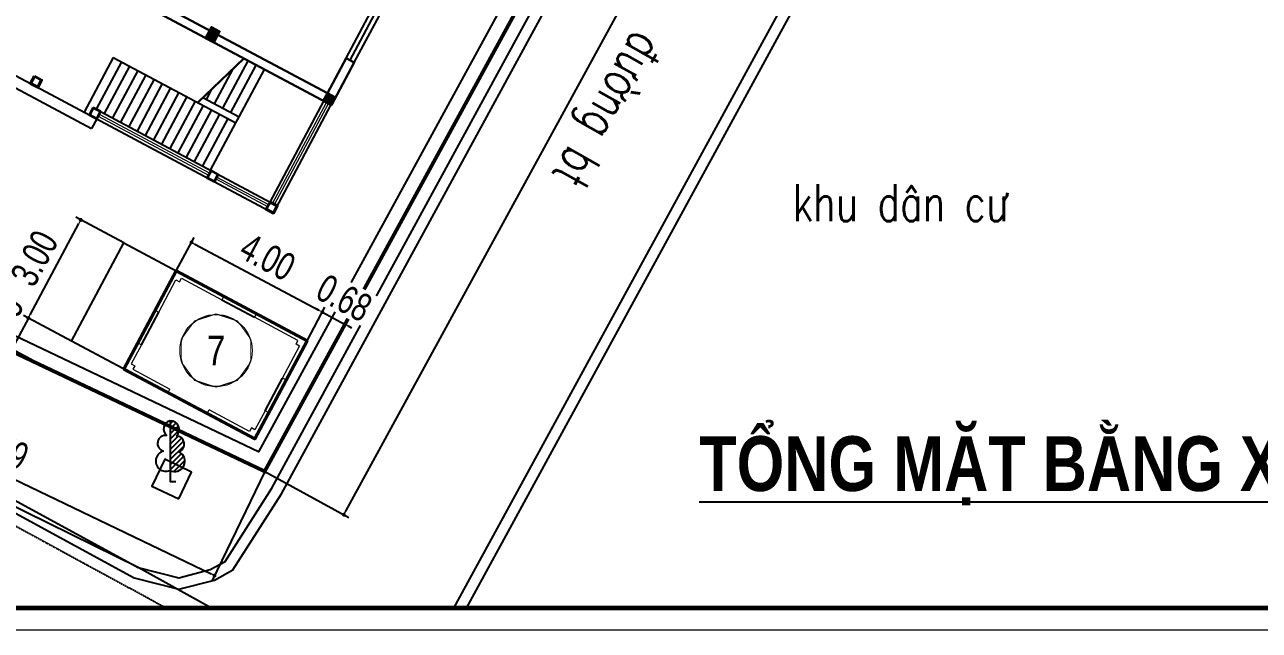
# Model space of a CAD drawing. Header units: millimetres. Extents: x -1055201 to -457681, y -323938 to 182808.
# Drawn here: x -748843 to -715551, y 93708 to 110035 of the extents above; entities that cross this region are included whole.
import ezdxf
from ezdxf.enums import TextEntityAlignment as Align
from ezdxf.xclip import XClip

# ---------------------------------------------------------------- set-up
doc = ezdxf.new("R2010")
doc.units = ezdxf.units.MM
doc.header["$LTSCALE"] = 5
doc.header["$XCLIPFRAME"] = 0
for name, pattern in [('CENTER', [2, 1.25, -0.25, 0.25, -0.25]), ('CENTER2', [28.575, 19.05, -3.175, 3.175, -3.175]), ('DASHED2', [0.375, 0.25, -0.125]), ('HIDDEN', [0.375, 0.25, -0.125])]:
    doc.linetypes.add(name, pattern=pattern)
doc.layers.get('0').update_dxf_attribs({"linetype": 'CENTER2'})
for name, color, linetype, lineweight in [('BICO-4-NET CAT KT', 4, 'Continuous', 35), ('BICO-9-NÉT CỬA', 9, 'Continuous', 25), ('cat1', 30, 'Continuous', 50), ('cat2', 22, 'Continuous', 30), ('Khungten_LCDI', 7, 'Continuous', 25), ('LC Dim', 8, 'Continuous', 18), ('LC Hatch', 252, 'Continuous', 9), ('LC ISO', 153, 'Continuous', 13), ('LC Net dam 1', 30, 'Continuous', 30), ('LC Net dam2', 6, 'Continuous', 40), ('LC Net manh', 9, 'Continuous', 5), ('LC Net thay', 7, 'Continuous', 25), ('LC Text1', 3, 'Continuous', 20), ('LC Text2', 7, 'Continuous', 25), ('manh1', 67, 'Continuous', 13), ('thay1', 63, 'Continuous', 18), ('truc', 76, 'CENTER', 9)]:
    doc.layers.add(name, color=color, linetype=linetype, lineweight=lineweight)
for name, color, linetype in [('bonhoa', 4, 'Continuous'), ('BOVIA', 1, 'Continuous'), ('DIA-VAT', 242, 'Continuous'), ('DUONGnhua', 14, 'Continuous'), ('KYHIEU', 7, 'Continuous'), ('NHA', 2, 'Continuous'), ('TEXT', 42, 'Continuous'), ('Tuongxay', 11, 'Continuous')]:
    doc.layers.add(name, color=color, linetype=linetype)
doc.styles.add('General text 2', font='arial.ttf')
doc.styles.add('HOATBIF', font='hoatbif.shx', dxfattribs={"width": 0.75})
doc.styles.add('Khungten', font='VHAVAN.TTF', dxfattribs={"width": 0.9, "height": 5000})
doc.styles.add('LC 1', font='VHAVANB.TTF')
doc.styles.add('LC3', font='VHARIALB.TTF', dxfattribs={"width": 0.8})
doc.styles.add('simli', font='vnsimli.shx', dxfattribs={"height": 2})
doc.styles.add('Title', font='VHBLACK.TTF')
doc.styles.add('VnArialH', font='VHARIAL.TTF')
doc.linetypes.add('FENCELINE2', pattern='A,0.25,-0.1,[132,ltypeshp.shx,S=0.1,R=0,X=-0.1,Y=0],-0.1,1', length=1.45)
doc.linetypes.add('HOT_WATER_SUPPLY', pattern='A,0.5,-0.2,["HW",Standard,S=0.1,R=0,X=-0.1,Y=-0.05],-0.2', length=0.9)
doc.dimstyles.new('Copy of 1-110', dxfattribs={"dimscale": 110, "dimtxt": 2.5, "dimasz": 0.35, "dimexe": 0.5, "dimexo": 0, "dimgap": 0.8, "dimtad": 1, "dimdec": 0, "dimzin": 0, "dimdsep": 46, "dimtxsty": 'HOATBIF', "dimblk1": 'DOT', "dimblk2": 'DOT', "dimsah": 1, "dimcen": -1, "dimdle": 1, "dimclrd": 256, "dimclre": 256, "dimclrt": 4, "dimadec": 3, "dimazin": 2, "dimtfac": 0.333333, "dimtdec": 0, "dimtix": 1, "dimtmove": 2, "dimatfit": 3, "dimldrblk": 'DOT', "dimfxl": 1, "dimtvp": 0.833333, "dimtolj": 1, "dimtzin": 0, "dimarcsym": 0})

# ---------------------------------------------------------------- blocks, each defined once
blk = doc.blocks.new('nhà cải tạo')
at = {"layer": 'LC Hatch'}
for points in [[(15, -20750), (15, -21000), (350, -21000), (350, -20750)], [(250, -24600), (15, -24600), (15, -24350), (250, -24350)]]:
    blk.add_hatch(color=256, dxfattribs=at).paths.add_polyline_path(points)
at = {"layer": 'BICO-4-NET CAT KT'}
for points in [[(-3065, -18965), (-3285, -18965), (-3285, -19185), (-3065, -19185)], [(-3065, -22565), (-3285, -22565), (-3285, -22785), (-3065, -22785)]]:
    blk.add_lwpolyline(points, close=True, dxfattribs=at)
at = {"layer": 'BICO-9-NÉT CỬA'}
for p, q in [((1325, -24350), (3025, -24350)), ((1325, -24475), (3025, -24475)), ((1325, -24600), (3025, -24600))]:
    blk.add_line(p, q, dxfattribs=at)
at = {"layer": 'cat2'}
blk.add_lwpolyline([(15, -21926), (-1615, -21384)], dxfattribs=at)
at = {"layer": 'LC Net dam 1'}
for p, q in [((15, -24600), (15, -18710)), ((250, -24350), (250, -18710)), ((15, -20750), (15, -21000)), ((15, -20750), (15, -21000)), ((1325, -24600), (15, -24600)), ((250, -24600), (15, -24600)), ((250, -24600), (15, -24600)), ((1325, -24350), (250, -24350)), ((1325, -24350), (1325, -24600))]:
    blk.add_line(p, q, dxfattribs=at)
for points in [[(15, -20750), (15, -21000), (350, -21000), (350, -20750)], [(250, -24600), (15, -24600), (15, -24350), (250, -24350)]]:
    blk.add_lwpolyline(points, close=True, dxfattribs=at)
at = {"layer": 'LC Net dam2'}
for points in [[(-3065, -17165), (-3285, -17165), (-3285, -17385), (-3065, -17385)], [(-3065, -24365), (-3285, -24365), (-3285, -24585), (-3065, -24585)]]:
    blk.add_lwpolyline(points, close=True, dxfattribs=at)
at = {"layer": 'LC Net thay'}
for p, q in [((-3585, -1515), (-3585, -19185)), ((-3285, -1815), (-3285, -24585)), ((-1615, -18800), (-3285, -18800)), ((-1615, -18800), (-1615, -22550)), ((-3285, -19185), (-3585, -19185)), ((-3065, -19050), (-3065, -24365)), ((-1615, -19050), (-3065, -19050)), ((-1615, -19300), (-3065, -19300)), ((-1615, -19550), (-3065, -19550)), ((-1615, -19800), (-3065, -19800)), ((-1615, -20050), (-3065, -20050)), ((-1615, -20300), (-3065, -20300)), ((-1615, -20550), (-3065, -20550)), ((-1615, -20800), (-3065, -20800)), ((-1615, -21050), (-3065, -21050)), ((-1615, -21300), (-3065, -21300)), ((-1615, -21550), (-3065, -21550)), ((-1435, -21444), (-1435, -22550)), ((-1435, -21550), (-1116, -21550)), ((-1615, -21800), (-3065, -21800)), ((-1435, -21800), (-364, -21800)), ((-1615, -22050), (-3065, -22050)), ((-1615, -22300), (-3065, -22300)), ((-1435, -22050), (15, -22050)), ((-1435, -22300), (15, -22300)), ((-3065, -22550), (-1615, -22550)), ((-1615, -22550), (-1435, -22550)), ((-1435, -22550), (15, -22550)), ((-3285, -24585), (15, -24585)), ((-3065, -24365), (15, -24365))]:
    blk.add_line(p, q, dxfattribs=at)
at = {"layer": 'manh1'}
for p, q in [((-3205, -19185), (-3205, -22565)), ((-3145, -19185), (-3145, -22565)), ((-3205, -22785), (-3205, -24365)), ((-3145, -22785), (-3145, -24365)), ((-3065, -24445), (15, -24445)), ((-3065, -24505), (15, -24505))]:
    blk.add_line(p, q, dxfattribs=at)
blk = doc.blocks.new('C')
at = {"color": 3, "linetype": 'Continuous'}
for p, q in [((0, 1.628), (0.01, 1.638)), ((0, 1.559), (0.071, 1.63)), ((0, 1.42), (0.162, 1.582)), ((0, 1.282), (0.222, 1.504)), ((0, 1.143), (0.244, 1.387)), ((0, 1.004), (0.219, 1.223)), ((0, 0.866), (0.306, 1.172)), ((0, 0.727), (0.363, 1.09)), ((0, 0.589), (0.377, 0.965)), ((0, 0.45), (0.304, 0.754)), ((0, 0.312), (0.365, 0.676)), ((0.265, 0.784), (0.265, 0.784)), ((0.304, 0.754), (0.304, 0.754)), ((0.338, 0.719), (0.338, 0.719)), ((0.365, 0.676), (0.365, 0.676)), ((0.096, 0.269), (0.396, 0.569)), ((0.385, 0.627), (0.385, 0.627)), ((0.392, 0.496), (0.392, 0.496)), ((0.396, 0.569), (0.396, 0.569)), ((0.038, 0.28), (0.038, 0.28)), ((0.096, 0.269), (0.096, 0.269)), ((0.169, 0.273), (0.169, 0.273))]:
    blk.add_line(p, q, dxfattribs=at)
blk.add_lwpolyline([(0, 1.638), (0, 0), (0.158, 0)], dxfattribs=at)
for centre, radius, start, end in [((0.046, 1.419), 0.224, 101.8768, 232.5489), ((0.011, 1.405), 0.233, 312.41, 92.7521), ((-0.123, 1.027), 0.217, 81.1947, 255.8995), ((0.151, 1.004), 0.229, 294.0892, 85.6043), ((-0.115, 0.549), 0.274, 102.8246, 293.3267), ((0.118, 0.547), 0.279, 243.3664, 63.1012)]:
    blk.add_arc(centre, radius, start, end, dxfattribs=at)
blk = doc.blocks.new('Nen ht')
at = {"layer": 'bonhoa', "color": 250, "elevation": 92}
blk.add_lwpolyline([(17942, -18575), (18286, -17853), (17564, -17509), (17220, -18232)], close=True, dxfattribs=at)
at = {"layer": 'BOVIA', "color": 250, "flags": 128}
for points, elevation in [([(7790, -11952), (7682, -13283), (8027, -15024), (8829, -16396), (16742, -20707), (17944, -21012), (18904, -20764), (19402, -20486), (20715, -18436), (36017, 9670), (35779, 10263)], -18), ([(8089, -11976), (7985, -13266), (8312, -14916), (9046, -16173), (16852, -20425), (17944, -20702), (18791, -20483), (19190, -20261), (20456, -18283), (35686, 9690), (35500, 10151)], -2370), ([(35186, -30888), (24583, -25048), (24289, -24441), (24246, -23564), (40585, 6382), (41672, 6665), (42858, 6663), (46462, 4869)], -228), ([(35331, -30625), (24811, -24832), (24586, -24365), (24550, -23634), (40786, 6125), (41710, 6365), (42787, 6364), (46328, 4601)], -2370)]:
    blk.add_lwpolyline(points, dxfattribs=dict(at, elevation=elevation))
at = {"layer": 'DIA-VAT', "color": 250, "linetype": 'HOT_WATER_SUPPLY', "elevation": -2370}
blk.add_lwpolyline([(35331, -30625), (24811, -24832), (16852, -20425), (504, -12385), (-6508, -9980), (-11424, -8644), (-16072, -7972), (-42817, -7728), (-43760, -3445)], dxfattribs=at)
at = {"layer": 'DUONGnhua', "color": 250, "linetype": 'DASHED2', "ltscale": 3, "elevation": -2370}
for points in [[(8612, -16620), (16631, -20988)], [(35029, -31144), (24354, -25265), (16631, -20988)]]:
    blk.add_lwpolyline(points, dxfattribs=at)
at = {"layer": 'Tuongxay', "color": 250}
for points, elevation in [([(35640, 10331), (20259, -17834), (8262, -12123)], -205), ([(35289, 10523), (20089, -17310), (8434, -11762)], -2370)]:
    blk.add_lwpolyline(points, dxfattribs=dict(at, elevation=elevation))
at = {"layer": 'Tuongxay', "color": 250, "xscale": 1000, "yscale": 1000, "zscale": 1300.000000046566}
blk.add_blockref('C', (17710, -18107, -2370), dxfattribs=at)
at = {"layer": 'KYHIEU', "color": 250, "lineweight": 0, "style": 'VnArialH', "width": 0.6}
for tag, p in [('DC-02', (-46804, -9650, -10682)), ('2.478', (-46804, -10928, -10682))]:
    blk.add_attdef(tag, text='', height=756, dxfattribs=at).set_placement(p, align=Align.CENTER)
at = {"layer": 'TEXT', "color": 250, "style": 'simli', "width": 0.75}
blk.add_text('®\xadêng bt', height=1000, rotation=240.5966, dxfattribs=at).set_placement((29111, -7870, -2370), align=Align.CENTER)
blk.add_text('khu d©n c\xad', height=1000, dxfattribs=at).set_placement((37410, -11091, -2370), align=Align.CENTER)
blk = doc.blocks.new('lcdi fix')
at = {"layer": 'Defpoints', "lineweight": 0}
blk.add_lwpolyline([(-1200, -14850), (-1200, 14850), (40800, 14850), (40800, -14850)], close=True, dxfattribs=at)
at = {"layer": 'Khungten_LCDI', "color": 5, "lineweight": 60}
blk.add_lwpolyline([(0, -14650), (0, 14650), (40600, 14650), (40600, -14650)], close=True, dxfattribs=at)
at = {"color": 7, "style": 'Khungten', "width": 0.8}
for tag, p in [('REVISION', (39499, -10746)), ('NGAYHT', (39546, -11609))]:
    blk.add_attdef(tag, text='', height=200, dxfattribs=at).set_placement(p, align=Align.CENTER)
at = {"layer": 'LC Text1', "style": 'Title', "width": 3.882085}
for tag, p, p2 in [('TENBANVE1', (36913, -8886), (40339, -8886)), ('TENBANVE2', (36913, -9562), (40339, -9562))]:
    blk.add_attdef(tag, text='', height=250, dxfattribs=at).set_placement(p, p2, align=Align.FIT)
at = {"layer": 'LC Text1', "style": 'Title', "width": 0.7}
blk.add_attdef('SOBANVE', text='', height=250, dxfattribs=at).set_placement((39562, -13896), align=Align.CENTER)
blk = doc.blocks.new('nha bom pccc')
at = {"linetype": 'HIDDEN', "ltscale": 2}
for p, q in [((1.6, -1.5), (1.6, 0.136)), ((5.6, -1.5), (5.6, -0.1)), ((5.6, -1.5), (1.6, -1.5)), ((3.326, -1.5), (5.6, -1.5))]:
    blk.add_line(p, q, dxfattribs=at)
at = {"layer": 'LC Net thay'}
for p, q in [((1.6, 1.5), (1.6, 1.5)), ((4.05, 1.5), (3.05, 1.5)), ((3.05, 1.39), (4.05, 1.39)), ((1.6, 0.3), (1.6, -0.7)), ((1.71, -0.7), (1.71, 0.3)), ((5.49, -0.7), (5.49, 0.3)), ((5.6, 0.3), (5.6, -0.7))]:
    blk.add_line(p, q, dxfattribs=at)
blk.add_lwpolyline([(5.6, 1.5), (5.6, -1.5), (0, -1.5), (0, 1.5), (5.6, 1.5)], dxfattribs=at)
at = {"layer": 'thay1'}
for p, q in [((3.05, 1.5), (3.05, 1.39)), ((4.05, 1.5), (4.05, 1.39)), ((1.6, 0.3), (1.71, 0.3)), ((5.6, 0.3), (5.49, 0.3)), ((1.6, -0.7), (1.71, -0.7)), ((5.6, -0.7), (5.49, -0.7)), ((2.95, -1.5), (2.95, -1.39)), ((4.15, -1.5), (4.15, -1.39))]:
    blk.add_line(p, q, dxfattribs=at)
for points in [[(1.6, 0.3), (1.6, 1.5), (3.05, 1.5)], [(1.71, 1.28), (1.82, 1.28), (1.82, 1.39)], [(1.82, 1.39), (3.05, 1.39)], [(5.6, 0.3), (5.6, 1.5), (4.05, 1.5)], [(5.38, 1.39), (4.05, 1.39)], [(5.49, 1.28), (5.38, 1.28), (5.38, 1.39)], [(1.71, 0.3), (1.71, 1.28)], [(5.49, 0.3), (5.49, 1.28)], [(1.6, -0.7), (1.6, -1.5), (2.95, -1.5)], [(1.71, -0.7), (1.71, -1.28)], [(5.6, -0.7), (5.6, -1.5), (4.15, -1.5)], [(5.49, -0.7), (5.49, -1.28)], [(1.71, -1.28), (1.82, -1.28), (1.82, -1.39)], [(5.49, -1.28), (5.38, -1.28), (5.38, -1.39)], [(1.82, -1.39), (2.95, -1.39)], [(5.38, -1.39), (4.15, -1.39)]]:
    blk.add_lwpolyline(points, dxfattribs=at)
blk = doc.blocks.new('*U72')
at = {"layer": 'Defpoints'}
blk.add_lwpolyline([(0, 4.25), (-2.5, 3.44), (-4.04, 1.31), (-4.04, -1.31), (-2.5, -3.44), (0, -4.25), (2.5, -3.44), (4.04, -1.31), (4.04, 1.31), (2.5, 3.44)], close=True, dxfattribs=at)
at = {"layer": 'LC Text1', "style": 'General text 2', "width": 0.8, "flags": 8}
blk.add_attdef('SYMBOL', text='', height=3.5, dxfattribs=at).set_placement((0, 0), align=Align.MIDDLE_CENTER)
blk.add_wipeout([(0, 4.25), (-2.5, 3.44), (-4.04, 1.31), (-4.04, -1.31), (-2.5, -3.44), (0, -4.25), (2.5, -3.44), (4.04, -1.31), (4.04, 1.31), (2.5, 3.44)]).dxf.layer = 'LC Net manh'
at = {"layer": 'LC ISO'}
blk.add_circle((0, 0), 4.25, dxfattribs=at)
blk = doc.blocks.new('TIEUDE1')
at = {"layer": 'LC Text2', "color": 7, "style": 'LC 1'}
blk.add_attdef('TIªU§Ò', text='', height=5, dxfattribs=at).set_placement((0, 0), align=Align.BOTTOM_CENTER)
blk.add_attdef('TL', text='', height=3, dxfattribs=at).set_placement((0, -2), align=Align.TOP_CENTER)
blk = doc.blocks.new('DOT')
at = {"color": 0, "linetype": 'ByBlock'}
blk.add_line((-0.5, 0), (-1, 0), dxfattribs=at)
at = {"color": 0, "linetype": 'ByBlock', "const_width": 0.5}
blk.add_lwpolyline([(-0.25, 0, 1), (0.25, 0, 1)], format="xyb", close=True, dxfattribs=at)
blk = doc.blocks.new('*D93')
at = {"layer": 'Defpoints', "color": 0, "transparency": 16777216}
for p in [(-754842, 103875, 23), (-742372, 97992, 37), (-743724, 95182)]:
    blk.add_point(p, dxfattribs=at)
at = {"layer": 'LC Dim', "lineweight": -2, "transparency": 16777216}
for p, q in [((-754842, 103875), (-756213, 101025)), ((-756053, 101114), (-743819, 95228)), ((-742372, 97992), (-743789, 95047))]:
    blk.add_line(p, q, dxfattribs=at)
at = {"layer": 'LC Dim', "lineweight": -2, "transparency": 16777216, "xscale": 105, "yscale": 105, "zscale": 105}
for p, rotation in [((-756148, 101160), 154.3052127331237), ((-743724, 95182), 334.3052127331237)]:
    blk.add_blockref('DOT', p, dxfattribs=dict(at, rotation=rotation))
at = {"layer": 'LC Dim', "color": 4, "transparency": 16777216, "insert": (-749670, 98725), "char_height": 750, "attachment_point": 5, "rotation": 334.3052, "style": 'HOATBIF'}
blk.add_mtext('\\A1;13.79', dxfattribs=at)
blk = doc.blocks.new('_Dot')
at = {"color": 0, "linetype": 'ByBlock', "lineweight": -2}
blk.add_line((-0.5, 0), (-1, 0), dxfattribs=at)
at = {"color": 0, "linetype": 'ByBlock', "const_width": 0.5}
blk.add_lwpolyline([(-0.25, 0, 1), (0.25, 0, 1)], format="xyb", close=True, dxfattribs=at)
blk = doc.blocks.new('*D94')
at = {"layer": 'Defpoints', "color": 0, "transparency": 16777216}
for p in [(-726702, 126672, 37), (-724566, 125504), (-742372, 97992)]:
    blk.add_point(p, dxfattribs=at)
at = {"layer": 'LC Dim', "lineweight": -2, "transparency": 16777216}
for p, q in [((-726702, 126672), (-724434, 125433)), ((-740186, 96917), (-724616, 125412)), ((-742372, 97992), (-740105, 96753))]:
    blk.add_line(p, q, dxfattribs=at)
at = {"layer": 'LC Dim', "lineweight": -2, "transparency": 16777216, "xscale": 105, "yscale": 105, "zscale": 105}
for p, rotation in [((-724566, 125504), 61.34759104070087), ((-740236, 96825), 241.3475910407009)]:
    blk.add_blockref('DOT', p, dxfattribs=dict(at, rotation=rotation))
at = {"layer": 'LC Dim', "color": 4, "transparency": 16777216, "insert": (-732941, 111460), "char_height": 750, "attachment_point": 5, "rotation": 61.3476, "style": 'HOATBIF'}
blk.add_mtext('\\A1;32.68', dxfattribs=at)
blk = doc.blocks.new('*D287')
at = {"layer": 'Defpoints', "color": 0, "transparency": 16777216}
for p in [(-747332, 104771), (-746169, 104151, -2329), (-747581, 101504, -2329)]:
    blk.add_point(p, dxfattribs=at)
at = {"layer": 'LC Dim', "lineweight": -2, "transparency": 16777216}
for p, q in [((-748695, 102217), (-747381, 104679)), ((-746169, 104151), (-747464, 104842)), ((-747581, 101504), (-748876, 102195))]:
    blk.add_line(p, q, dxfattribs=at)
at = {"layer": 'LC Dim', "lineweight": -2, "transparency": 16777216, "xscale": 105, "yscale": 105, "zscale": 105}
for p, rotation in [((-747332, 104771), 61.91647519683724), ((-748744, 102125), 241.9164751968372)]:
    blk.add_blockref('DOT', p, dxfattribs=dict(at, rotation=rotation))
at = {"layer": 'LC Dim', "color": 4, "transparency": 16777216, "insert": (-748580, 103738), "char_height": 750, "attachment_point": 5, "rotation": 61.9165, "style": 'HOATBIF', "bg_fill": 3, "box_fill_scale": 1.1, "bg_fill_color": 256, "bg_fill_true_color": 13158600, "bg_fill_transparency": 0}
blk.add_mtext('\\A1;3.00', dxfattribs=at)
blk = doc.blocks.new('*D289')
at = {"layer": 'Defpoints', "color": 0, "transparency": 16777216}
for p in [(-744757, 103398, -2329), (-740817, 102284), (-741228, 101515, -2329)]:
    blk.add_point(p, dxfattribs=at)
at = {"layer": 'LC Dim', "lineweight": -2, "transparency": 16777216}
for p, q in [((-744757, 103398), (-744276, 104300)), ((-744254, 104118), (-740910, 102334)), ((-741228, 101515), (-740747, 102417))]:
    blk.add_line(p, q, dxfattribs=at)
at = {"layer": 'LC Dim', "lineweight": -2, "transparency": 16777216, "xscale": 105, "yscale": 105, "zscale": 105}
for p, rotation in [((-744346, 104167), 151.9164751968359), ((-740817, 102284), 331.9164751968359)]:
    blk.add_blockref('DOT', p, dxfattribs=dict(at, rotation=rotation))
at = {"layer": 'LC Dim', "color": 4, "transparency": 16777216, "insert": (-742292, 103768), "char_height": 750, "attachment_point": 5, "rotation": 331.9165, "style": 'HOATBIF', "bg_fill": 3, "box_fill_scale": 1.1, "bg_fill_color": 256, "bg_fill_true_color": 13158600, "bg_fill_transparency": 0}
blk.add_mtext('\\A1;4.00', dxfattribs=at)
blk = doc.blocks.new('*D290')
at = {"layer": 'Defpoints', "color": 0, "transparency": 16777216}
for p in [(-741228, 101515, -2329), (-740763, 100940, -163)]:
    blk.add_point(p, dxfattribs=at)
at = {"layer": 'LC Dim', "lineweight": -2, "transparency": 16777216}
for p, q in [((-741228, 101515), (-740747, 102417)), ((-740910, 102334), (-741003, 102383)), ((-740817, 102284), (-740216, 101964)), ((-740763, 100940), (-740146, 102096)), ((-740124, 101914), (-740031, 101865))]:
    blk.add_line(p, q, dxfattribs=at)
at = {"layer": 'LC Dim', "lineweight": -2, "transparency": 16777216, "xscale": 105, "yscale": 105, "zscale": 105}
for p, rotation in [((-740817, 102284), 331.9164751968359), ((-740216, 101964), 151.9164751968359)]:
    blk.add_blockref('DOT', p, dxfattribs=dict(at, rotation=rotation))
at = {"layer": 'LC Dim', "color": 4, "transparency": 16777216, "insert": (-740227, 102666), "char_height": 750, "attachment_point": 5, "rotation": 331.9165, "style": 'HOATBIF', "bg_fill": 3, "box_fill_scale": 1.1, "bg_fill_color": 256, "bg_fill_true_color": 13158600, "bg_fill_transparency": 0}
blk.add_mtext('\\A1;0.68', dxfattribs=at)
at = {"layer": 'Defpoints', "color": 0, "transparency": 16777216}
blk.add_point((-740216, 101964), dxfattribs=at)
blk = doc.blocks.new('*D291')
at = {"layer": 'Defpoints', "color": 0, "transparency": 16777216}
for p in [(-747581, 101504, -2329), (-748371, 100848, -163)]:
    blk.add_point(p, dxfattribs=at)
at = {"layer": 'LC Dim', "lineweight": -2, "transparency": 16777216}
for p, q in [((-748695, 102217), (-748645, 102310)), ((-748744, 102125), (-749192, 101285)), ((-747581, 101504), (-748876, 102195)), ((-748371, 100848), (-749324, 101356)), ((-749241, 101193), (-749291, 101100))]:
    blk.add_line(p, q, dxfattribs=at)
at = {"layer": 'LC Dim', "lineweight": -2, "transparency": 16777216, "xscale": 105, "yscale": 105, "zscale": 105}
for p, rotation in [((-748744, 102125), 241.9164751968372), ((-749192, 101285), 61.91647519683719)]:
    blk.add_blockref('DOT', p, dxfattribs=dict(at, rotation=rotation))
at = {"layer": 'LC Dim', "color": 4, "transparency": 16777216, "insert": (-749510, 101995), "char_height": 750, "attachment_point": 5, "rotation": 61.9165, "style": 'HOATBIF', "bg_fill": 3, "box_fill_scale": 1.1, "bg_fill_color": 256, "bg_fill_true_color": 13158600, "bg_fill_transparency": 0}
blk.add_mtext('\\A1;0.95', dxfattribs=at)
at = {"layer": 'Defpoints', "color": 0, "transparency": 16777216}
blk.add_point((-749192, 101285), dxfattribs=at)

msp = doc.modelspace()

# ---------------------------------------------------------------- linework, layer by layer
at = {"layer": 'cat1', "color": 202, "linetype": 'FENCELINE2', "ltscale": 200, "const_width": 100, "elevation": 37.298}
msp.add_lwpolyline([(-726701.848, 126671.673), (-742372.422, 97992.256), (-754880.292, 103929.714)], dxfattribs=at)
at = {"layer": 'LC Net dam2', "elevation": -2329}
msp.add_lwpolyline([(-744757.004, 103397.658), (-741227.955, 101514.625), (-742640.23, 98867.838), (-746169.279, 100750.871)], close=True, dxfattribs=at)

# ---------------------------------------------------------------- block references
at = {"layer": 'LC Net dam2', "xscale": 1000, "yscale": 1000, "zscale": 1000, "rotation": 331.9164751908809}
msp.add_blockref('nha bom pccc', (-746874.761, 102827.477, -2329), dxfattribs=at)
at = {"layer": 'LC Net thay', "xscale": 3.000000000001631, "yscale": 3.000000000001631, "zscale": 3.000000000001631}
msp.add_blockref('lcdi fix', (-799600.625, 138257.828, -2329), dxfattribs=at)
at = {"layer": 'LC Text2'}
ref = msp.add_blockref('TIEUDE1', (-715156.913, 97019.411), dxfattribs=dict(at, xscale=299.9999922194484, yscale=299.9999922194484, zscale=299.9999922194484))
ref.add_attrib('TIªU§Ò', '%%Utæng mÆt b»ng x©y dùng - tÇng 1', dxfattribs={"color": 7, "height": 1477.32434, "style": 'LC3', "width": 0.8}).set_placement((-715156.913, 97019.411), align=Align.BOTTOM_CENTER)
at = {"layer": 'NHA'}
ref = msp.add_blockref('Nen ht', (-762631.616, 115826.356, 41.497), dxfattribs=at)
XClip(ref).set_block_clipping_path([(-36969.0091810265, -21518.5280143177), (72831.0680443905, 66381.4719856854)])
at = {"layer": 'truc', "rotation": 61.91647995739579}
msp.add_blockref('nhà cải tạo', (-762281.89, 119428.657, -2329), dxfattribs=at)

# ---------------------------------------------------------------- dimensions: what is measured, and where the dimension line sits
at = {"layer": 'LC Dim'}
dim = msp.add_aligned_dim(p1=(-742372.422, 97992.256), p2=(-726701.848, 126671.673, 37.298), distance=-2434.301, dimstyle='Copy of 1-110', override={"dimscale": 300, "dimdec": 2, "dimlfac": 0.001}, dxfattribs=at)
dim.commit()
dim.dimension.update_dxf_attribs({"geometry": '*D94', "text_midpoint": (-732940.616, 111459.619)})

# ---------------------------------------------------------------- next in the draw order: block references
at = {"layer": 'LC Net manh'}
ref = msp.add_blockref('*U72', (-743683.092, 101248.906), dxfattribs=dict(at, xscale=228.7058764209121, yscale=228.7058764209121, zscale=228.7058764209121))
ref.add_attrib('SYMBOL', '7', dxfattribs={"layer": 'LC Text1', "height": 800.471, "style": 'General text 2', "width": 0.8}).set_placement((-743683.092, 101248.906), align=Align.MIDDLE_CENTER)

# ---------------------------------------------------------------- next in the draw order: dimensions: what is measured, and where the dimension line sits
at = {"layer": 'LC Dim'}
dim = msp.add_linear_dim(base=(-743724.435, 95182.326), p1=(-754841.81, 103874.543, 23.486), p2=(-742372.422, 97992.256, 37.298), angle=154.3052127, dimstyle='Copy of 1-110', override={"dimscale": 300, "dimdec": 2, "dimlfac": 0.001}, dxfattribs=at)
dim.commit()
dim.dimension.update_dxf_attribs({"geometry": '*D93', "text_midpoint": (-749669.54, 98725.332)})

# ---------------------------------------------------------------- next in the draw order: dimensions: what is measured, and where the dimension line sits
dim = msp.add_aligned_dim(p1=(-747580.899, 101504.084, -2329), p2=(-746168.624, 104150.871, -2329), distance=1318.272, dimstyle='Copy of 1-110', override={"dimscale": 300, "dimdec": 2, "dimlfac": 0.001, "dimtfill": 1}, dxfattribs=at)
dim.commit()
dim.dimension.update_dxf_attribs({"geometry": '*D287', "text_midpoint": (-748580.414, 103737.581)})
dim = msp.add_linear_dim(base=(-740817.332, 102284.186), p1=(-744757.004, 103397.658, -2329), p2=(-741227.955, 101514.625, -2329), angle=151.9164752, dimstyle='Copy of 1-110', override={"dimscale": 300, "dimdec": 2, "dimlfac": 0.001, "dimtfill": 1}, dxfattribs=at)
dim.commit()
dim.dimension.update_dxf_attribs({"geometry": '*D289', "text_midpoint": (-742292.341, 103768.293)})

# ---------------------------------------------------------------- next in the draw order: dimensions: what is measured, and where the dimension line sits
for base, p1, p2, angle, picture, middle in [((-740216.477, 101963.58), (-741227.955, 101514.625, -2329), (-740762.556, 100940.156, -163.258), 151.9164752, '*D290', (-740227.388, 102666.474)), ((-749191.746, 101285.464), (-747580.899, 101504.084, -2329), (-748371.092, 100847.579, -163.258), 241.9164752, '*D291', (-749510.444, 101994.584))]:
    dim = msp.add_linear_dim(base=base, p1=p1, p2=p2, angle=angle, dimstyle='Copy of 1-110', override={"dimscale": 300, "dimdec": 2, "dimlfac": 0.001, "dimtfill": 1}, dxfattribs=at)
    dim.commit()
    dim.dimension.update_dxf_attribs({"geometry": picture, "text_midpoint": middle})

doc.saveas('drawing.dxf')
